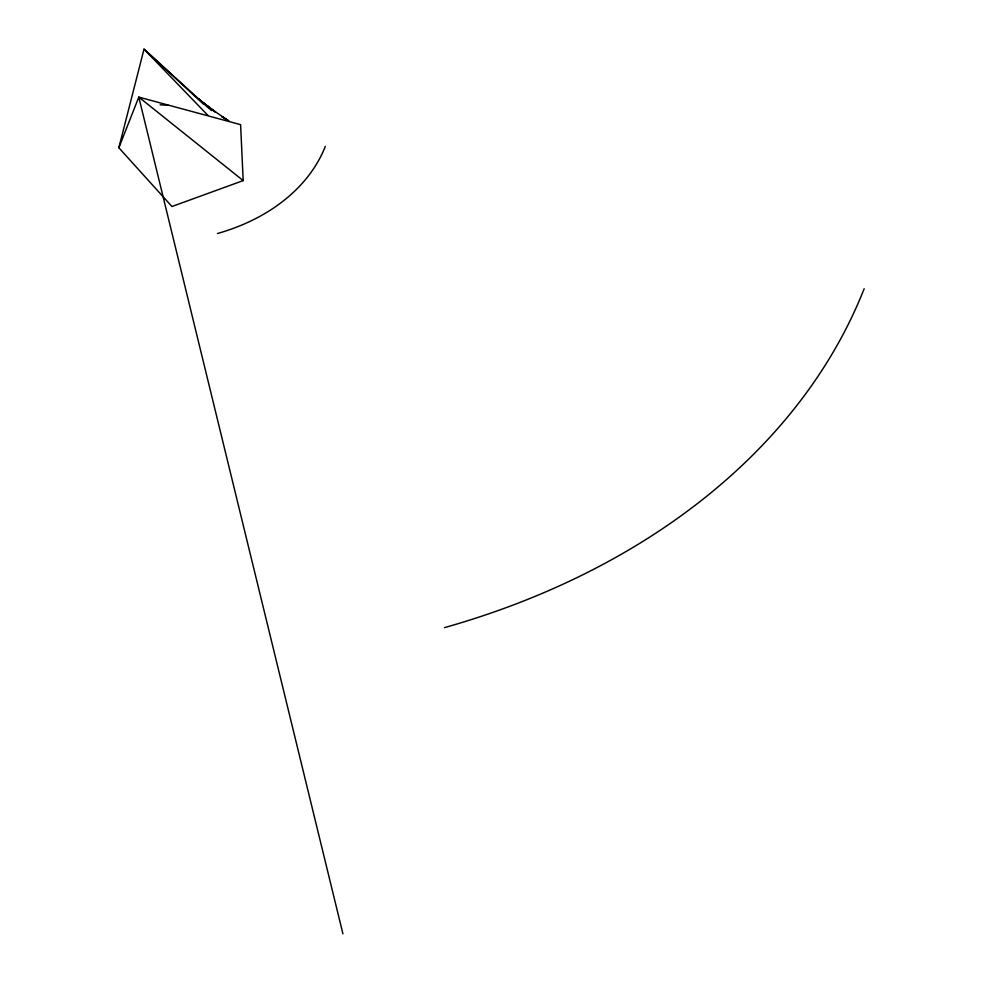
<?xml version="1.0" encoding="UTF-8"?>
<svg xmlns="http://www.w3.org/2000/svg" width="983" height="983" viewBox="0 0 983 983"><rect width="100%" height="100%" fill="white"/><g stroke="black" fill="none" stroke-linecap="round" stroke-linejoin="round"><path stroke-width="1.47" d="M118.845 147.757L138.8 97.108L240.589 124.657L243.194 180.602L171.951 206.516L118.845 147.757L144.01 49.15L207.966 107.356M160.155 104.8L168.105 105.267M228.855 120.651L221.716 116.547L226.483 119.533L207.266 105.992L215.105 111.927L203.026 102.478L211.8 109.605L198.787 98.976L211.566 110.612M243.194 180.602L138.8 97.108L342.932 933.85M203.137 103.829L144.01 49.15L207.88 115.355M325.324 146.381A194.659 144.661 6.2 0 1 217.415 233.524M864.155 288.732A757.008 562.571 6.2 0 1 444.513 627.621"/></g></svg>
